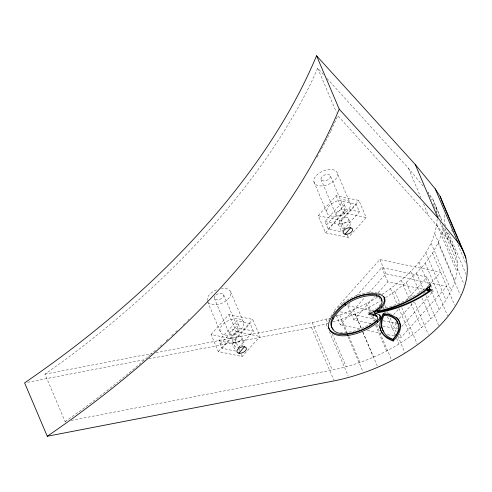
<?xml version="1.0" encoding="UTF-8"?>
<svg xmlns="http://www.w3.org/2000/svg" width="492" height="492" viewBox="0 0 492 492"><rect width="100%" height="100%" fill="white"/><g stroke="black" fill="none" stroke-linecap="round" stroke-linejoin="round"><path stroke-width="0.37" stroke-dasharray="2.46 1.84" d="M381.952 294.456C408.102 277.217 435.457 252.009 437.16 218.669M444.676 214.998L444.337 222.993L445.531 225.803M71.149 420.445L332.309 370.033C372.899 361.657 412.198 341.688 439.141 309.665C447.806 298.662 454.903 286.036 457.056 272.039C459.62 256.793 451.133 243.171 445.715 229.61M385.543 297.654C411.066 280.938 436.219 258.023 443.397 227.212M323.379 74.513L317.703 68.265L310.477 84.07A755.029 431.988 -23 0 1 63.056 361.282L44.963 374.148L65.11 421.613L67.373 421.177M330.938 130.841L337.85 115.731L428.606 215.717L448.427 239.93L453.12 247.058M379.049 305.839L380.008 304.628A13.751 7.866 -23 0 0 380.74 303.441M211.05 334.474L228.909 314.468L252.734 319.425L259.985 336.516L242.132 356.522L218.307 351.559L211.05 334.474L234.881 339.437L238.362 347.635M318.269 215.711L336.122 195.705L358.926 200.453L366.177 217.538L348.318 237.544L325.519 232.796L318.269 215.711L341.067 220.459L344.259 227.974M343.601 229.543L341.559 231.83L328.219 229.051L325.04 221.529L342.893 201.517L356.239 204.297L359.418 211.824L344.111 228.971M218.94 340.765L232.285 343.545L235.459 351.067L222.12 348.293L218.94 340.765L236.8 320.759L250.139 323.539L253.318 331.061L239.032 347.069M326.497 224.967L344.351 204.961L342.893 201.517M220.398 344.203L238.251 324.197L236.8 320.759M218.307 351.559L236.16 331.553L259.985 336.516M328.219 229.051L346.073 209.045L359.418 211.824M222.12 348.293L239.973 328.281L253.318 331.061M325.519 232.796L343.379 212.79L366.177 217.538M234.881 339.437L252.734 319.425M341.067 220.459L358.926 200.453M325.04 221.529L338.379 224.303L356.239 204.297M232.285 343.545L250.139 323.539M334.314 310.581L379.849 259.561L440.604 272.211L428.329 285.969M370.913 323.527L353.803 319.966L347.758 305.729L349.787 303.453M356.386 296.055L381.774 267.611L427.167 277.064L430.328 284.524M336.331 315.323L340.359 324.818L364.406 297.875M369.006 292.715L385.894 273.798L446.65 286.455L401.115 337.469L398.114 336.848M353.803 319.966L374.615 296.645M378.17 292.66L387.819 281.855L424.276 289.444M393.655 314.609L399.24 308.355M406.349 300.391L427.167 277.064M383.071 320.735L395.07 323.232L396.097 322.088M399.166 318.644L414 302.02M401.73 326.571L433.206 291.307L430.617 285.2M375.802 319.609L373.397 321.627A33.118 18.948 -23 0 1 372.413 322.358M426.828 287.18L427.991 286.209M428.969 285.391L430.432 284.167A5.08 2.909 -23 0 0 429.934 284.659M423.009 290.077L425.635 288.084M65.11 421.613L83.203 408.741A755.029 431.988 -23 0 0 116.149 383.409M383.059 299.314L384.922 298.066M336.221 316.178C350.685 311.534 364.517 305.009 377.567 297.248M332.727 322.026C349.455 317.063 365.445 309.757 380.439 300.858M367.973 313.103L374.006 309.874A14.944 8.549 -23 0 0 376.275 308.367M155.921 352.733L312.162 322.574L329.72 318.201M148.848 358.877L311.504 327.481L327.604 323.619M44.963 374.148L152.145 353.459M27.613 382.278L145.085 359.603M384.024 312.734L386.651 312.98M431.718 290.993L433.206 291.307M347.758 305.729L373.059 310.993M340.316 311.83L375.568 319.173M376.866 324.769L379.098 325.237M382.819 326.012L396.958 328.951M340.359 324.818L360.611 329.037M367.364 330.439L381.614 333.41M387.616 334.658L394.363 336.067M326.989 78.492L408.458 168.258L423.932 187.151M441.859 220.533L432.972 199.598L428.28 192.47L431.539 200.146M451.594 229.702L452.788 232.507M457.855 244.456L465.61 262.722M448.513 232.833L466.108 274.284M432.972 199.598L441.299 219.912M444.854 228.282L456.109 254.807M433.022 203.639L433.907 205.73M434.208 206.425L438.649 216.898M441.908 224.573L448.427 239.93M439.946 221.997L457.431 263.177M442.142 232.833L464.208 284.819M436.908 224.58L457.056 272.039M408.458 168.258L420.906 197.569M423.569 203.854L428.606 215.717M434.848 233.798L454.995 281.258M438.181 242.9L460.248 294.892M431.14 243.239L451.281 290.698M432.511 253.054L454.583 305.04M425.826 252.753L445.973 300.212M425.229 263.134L447.597 315.827M418.993 262.199L428.772 285.231M431.441 291.516L439.141 309.665M416.435 272.986L423.594 289.849M425.98 295.471L438.803 325.679M410.752 271.436L419.934 293.072M422.013 297.961L430.9 318.896M317.703 68.265L336.368 112.237M406.263 282.463L412.53 297.217M414.615 302.137L428.335 334.455M401.22 280.323L409.221 299.167M410.998 303.355L421.367 327.783M394.873 291.424L399.941 303.367M401.73 307.58L417.241 344.117M379.849 259.561L385.894 273.798M381.774 267.611L387.819 281.855M390.543 288.718L397.358 304.776M398.84 308.263L410.691 336.184M337.524 173.608A12.571 7.195 -23 0 1 321.03 185.951A12.571 7.195 -23 0 1 318.552 173.559A12.571 7.195 -23 0 1 337.524 173.608L350.421 203.983A12.571 7.195 -23 0 1 333.92 216.326A12.571 7.195 -23 0 1 331.448 203.934A12.571 7.195 -23 0 1 350.421 203.983M396.023 321.959L398.04 326.706M395.07 323.232L397.376 328.656M399.676 334.08L401.115 337.469M330.433 176.068A5.031 2.878 -23 0 1 323.834 181.001A5.031 2.878 -23 0 1 322.844 176.044A5.031 2.878 -23 0 1 330.433 176.068L345.378 211.277A5.031 2.878 -23 0 1 338.779 216.209A5.031 2.878 -23 0 1 337.789 211.252A5.031 2.878 -23 0 1 345.378 211.277M348.521 218.602A5.031 2.878 -23 0 1 342.291 223.731A5.031 2.878 -23 0 1 340.722 218.989A5.031 2.878 -23 0 1 348.521 218.602L350.525 223.331M384.818 305.347L386.011 308.158M387.505 311.67L388.102 313.078M390.187 317.998L396.152 332.045M397.942 336.264L404.799 352.42M336.122 195.705L343.379 212.79M379.178 297.205L380.66 300.692M383.323 306.977L384.215 309.068M387.475 316.75L395.174 334.892M396.657 338.385L399.03 343.969M347.161 234.813L348.318 237.544M320.975 179.346L335.919 214.555M339.166 222.279L341.171 227.003M369.135 307.254L370.925 311.467M373.01 316.387L374.799 320.606M376.589 324.818L391.503 359.947M366.417 303.558L370.267 312.635M371.749 316.122L373.822 321.005M375.599 325.194L386.564 351.024M313.878 181.806L326.774 212.181M355.175 313.884L361.442 328.638M362.93 332.149L377.247 365.876M353.33 309.775L361.331 328.619M362.813 332.106L373.477 357.235M339.831 315.058L347.235 332.506M349.012 336.694L359.978 362.518M340.772 319.517L346.442 332.869M347.93 336.38L363.139 372.21M326.11 319.326L327.893 323.515M332.334 333.982L346.257 366.786M326.141 324.074L327.93 328.293M329.419 331.805L348.207 376.066M312.162 322.574L332.309 370.033M311.504 327.481L333.865 380.175M230.625 291.793L243.522 322.168A12.571 7.195 -23 0 1 228.319 335.157A12.571 7.195 -23 0 1 223.842 323.527A12.571 7.195 -23 0 1 243.522 322.168M241.916 337.697A5.031 2.878 -23 0 1 235.779 342.863A5.031 2.878 -23 0 1 234.069 338.176A5.031 2.878 -23 0 1 241.916 337.697L243.804 342.149M223.719 294.874L238.774 330.347A5.031 2.878 -23 0 1 232.285 335.347A5.031 2.878 -23 0 1 231.117 330.458A5.031 2.878 -23 0 1 238.774 330.347M228.909 314.468L236.16 331.553M238.651 348.318L239.813 351.054M241.258 354.468L242.132 356.522M214.284 298.275L229.346 333.754M232.593 341.466L234.487 345.919M220.268 331.731L207.372 301.356A12.571 7.195 -23 0 0 219.942 303.89A12.571 7.195 -23 0 0 230.889 293.829A12.571 7.195 -23 0 0 221.369 288.49M344.351 204.961L346.073 209.045M338.379 224.303L341.559 231.83M238.251 324.197L239.973 328.281M435.961 207.347L436.841 212.925M330.618 131.53A755.029 431.988 -23 0 1 319.665 152.409M318.164 155.103A755.029 431.988 -23 0 1 316.264 158.473M188.959 319.283A755.029 431.988 -23 0 1 187.852 320.353M184.525 323.57A755.029 431.988 -23 0 1 183.411 324.64M177.237 330.495A755.029 431.988 -23 0 1 175.601 332.032M173.412 334.074A755.029 431.988 -23 0 1 170.662 336.62M167.895 339.16A755.029 431.988 -23 0 1 165.115 341.7M161.757 344.738A755.029 431.988 -23 0 1 157.809 348.268M155.54 350.286A755.029 431.988 -23 0 1 150.976 354.295M150.404 354.8A755.029 431.988 -23 0 1 148.104 356.798M147.526 357.297A755.029 431.988 -23 0 1 116.745 382.93M207.193 300.753A12.571 7.195 -23 0 1 217.642 289.394M216.056 294.979A5.031 2.878 -23 0 1 223.639 294.634A5.031 2.878 -23 0 1 218.024 299.812A5.031 2.878 -23 0 1 215.188 295.778M240.133 346.743A5.031 2.878 -23 0 1 234.506 344.603A5.031 2.878 -23 0 1 242.082 340.851A5.031 2.878 -23 0 1 241.308 346.159M344.295 228.454A5.031 2.878 -23 0 1 341.682 224.813A5.031 2.878 -23 0 1 348.853 221.997A5.031 2.878 -23 0 1 348.969 226.621M422.443 290.483A69.427 39.723 -23 0 1 382.856 308.619M425.451 292.063A75.091 42.964 -23 0 1 422.997 293.619M387.407 313.109A31.894 18.247 -23 0 1 389.59 313.625M390.279 313.834A31.894 18.247 -23 0 1 391.595 314.302M395.562 334.148A30.006 17.165 -23 0 1 393.914 336.546M377.967 292.937A16.802 9.612 -23 0 1 382.204 294.72M343.145 303.023A30.037 17.183 -23 0 1 376.675 292.722M330.698 316.547A49.458 28.296 -23 0 1 335.12 310.618M337.826 307.74A49.458 28.296 -23 0 1 342.672 303.404M328.767 320.298A25.486 14.582 -23 0 1 329.591 318.447M371.405 323.072A33.118 18.948 -23 0 1 360.138 329.062M359.535 329.296A33.118 18.948 -23 0 1 350.378 331.928L344.923 332.61A22.429 12.835 -23 0 1 339.394 332.205M377.776 307.119A14.944 8.549 -23 0 1 377.296 307.543"/><path stroke-width="0.74" d="M381.564 301.098A13.751 7.866 -23 0 0 376.251 294.886A26.974 15.437 -23 0 0 347.247 302.279L343.662 305.022A46.414 26.556 -23 0 0 333.299 316.633L331.565 320.015A22.429 12.835 -23 0 0 333.305 329.296M376.761 296.067A26.974 15.437 -23 0 0 347.752 303.466L344.166 306.208A46.414 26.556 -23 0 0 333.804 317.82L332.069 321.202A22.429 12.835 -23 0 0 345.427 333.797L350.882 333.115A33.118 18.948 -23 0 0 373.902 322.813L376.3 320.796A5.99 3.426 -23 0 0 376.386 316.215L375.617 315.901A33.505 19.17 -23 0 0 373.465 315.298L368.477 314.29L374.504 311.061A14.944 8.549 -23 0 0 379.178 307.432L380.513 305.815A13.751 7.866 -23 0 0 376.755 296.067L376.257 294.88M398.053 324.136A30.006 17.165 -23 0 0 385.648 314.197L383.612 314.007L383.28 314.634A42.589 24.366 -23 0 0 383.951 331.928M384.117 315.194L383.785 315.821A42.589 24.366 -23 0 0 392.382 339.08L393.034 339.308L394.412 337.733A30.006 17.165 -23 0 0 386.152 315.384L384.117 315.194L383.612 314.007M428.206 288.884L427.29 289.831L427.413 290.698L428.501 290.987L429.916 290.526L429.418 289.345L427.997 289.8L426.908 289.511L427.413 290.698M393.139 341.116L395.937 337.924A31.894 18.247 -23 0 0 387.155 314.167L383.213 313.798L382.087 315.919A44.477 25.449 -23 0 0 391.066 340.206L393.256 340.981L392.757 339.794L395.433 336.737A31.894 18.247 -23 0 0 396.564 317.389M238.804 353.17L244.524 346.768M344.997 234.192L350.71 227.79M377.659 310.489C375.894 313.263 381.386 310.876 382.622 310.698A70.608 40.399 -23 0 0 420.057 294.487L427.806 289.173L427.302 287.986L426.988 288.306L427.493 289.493M428.311 290.114L429.418 289.345M429.916 290.526L427.161 292.457A75.091 42.964 -23 0 1 379.732 311.707L377.61 312.045M383.895 296.701A16.802 9.612 -23 0 1 381.405 306.27A17.995 10.295 -23 0 1 377.364 309.837L373.815 311.99L374.123 312.051A36.556 20.916 -23 0 1 374.738 312.186M426.084 288.816L427.302 287.986M47.263 436.256L334.166 380.876C373.231 372.893 410.654 354.578 439.098 326.381C458.224 307.033 475.832 277.014 462.806 249.739L440.137 196.345L435.217 188.867L415.26 164.488L316.559 55.744A747.17 427.487 -23 0 1 24.6 382.862L47.263 436.256A747.17 427.487 -23 0 0 339.222 109.138L316.559 55.744M377.671 311.485L374.123 312.051L374.627 313.238A36.556 20.916 -23 0 1 377.874 314.117A9.047 5.178 -23 0 1 377.721 322.131A36.168 20.695 -23 0 1 347.893 335.476A25.486 14.582 -23 0 1 330.433 319.013A49.458 28.296 -23 0 1 343.65 304.21A30.037 17.183 -23 0 1 378.471 294.124A16.802 9.612 -23 0 1 381.909 307.457A17.995 10.295 -23 0 1 377.868 311.024A69.427 39.723 -23 0 0 423.514 291.264L430.937 285.354A5.08 2.909 -23 0 0 431.921 289.985A76.266 43.634 -23 0 1 379.578 312.451L374.627 313.238M369.449 313.398L372.961 314.117A33.505 19.17 -23 0 1 375.113 314.714L375.882 315.028A5.99 3.426 -23 0 1 377.069 316.504M392.757 339.794L390.562 339.019A44.477 25.449 -23 0 1 380.605 329.831M339.222 109.138L437.923 217.882L457.88 242.261L462.806 249.739M443.63 205.318L457.646 238.337M458.243 239.739L465.992 258.005M435.217 188.867L457.88 242.261M415.26 164.488L437.923 217.882M428.956 289.573L429.461 290.76M428.477 289.726L428.981 290.913M427.997 289.8L428.501 290.987M427.554 289.788L428.058 290.975M427.185 289.69L427.689 290.877M426.742 289.265L427.247 290.452M381.405 306.27L381.909 307.457M377.364 309.837L378.157 311.676M375.304 314.775L375.808 315.962M379.713 314.831A9.047 5.178 -23 0 1 377.216 320.944L377.721 322.131M372.961 314.117L373.465 315.298M344.947 303.976L345.452 305.163M328.392 327.186A25.486 14.582 -23 0 0 347.389 334.296L347.893 335.476M332.617 317.783L333.121 318.97M440.137 196.345L443.329 204.611M430.832 289.222A76.266 43.634 -23 0 1 429.061 290.483M429.774 288.281A5.08 2.909 -23 0 1 428.95 286.695M380.353 329.203A44.477 25.449 -23 0 1 379.646 326.565M377.216 320.944A36.168 20.695 -23 0 1 347.389 334.296M346.079 234.29A5.031 2.878 -23 0 0 352.567 229.29A5.031 2.878 -23 0 0 344.91 229.395A5.031 2.878 -23 0 0 346.079 234.29M239.893 353.268A5.031 2.878 -23 0 0 246.381 348.268A5.031 2.878 -23 0 0 238.725 348.373A5.031 2.878 -23 0 0 239.893 353.268"/></g></svg>
